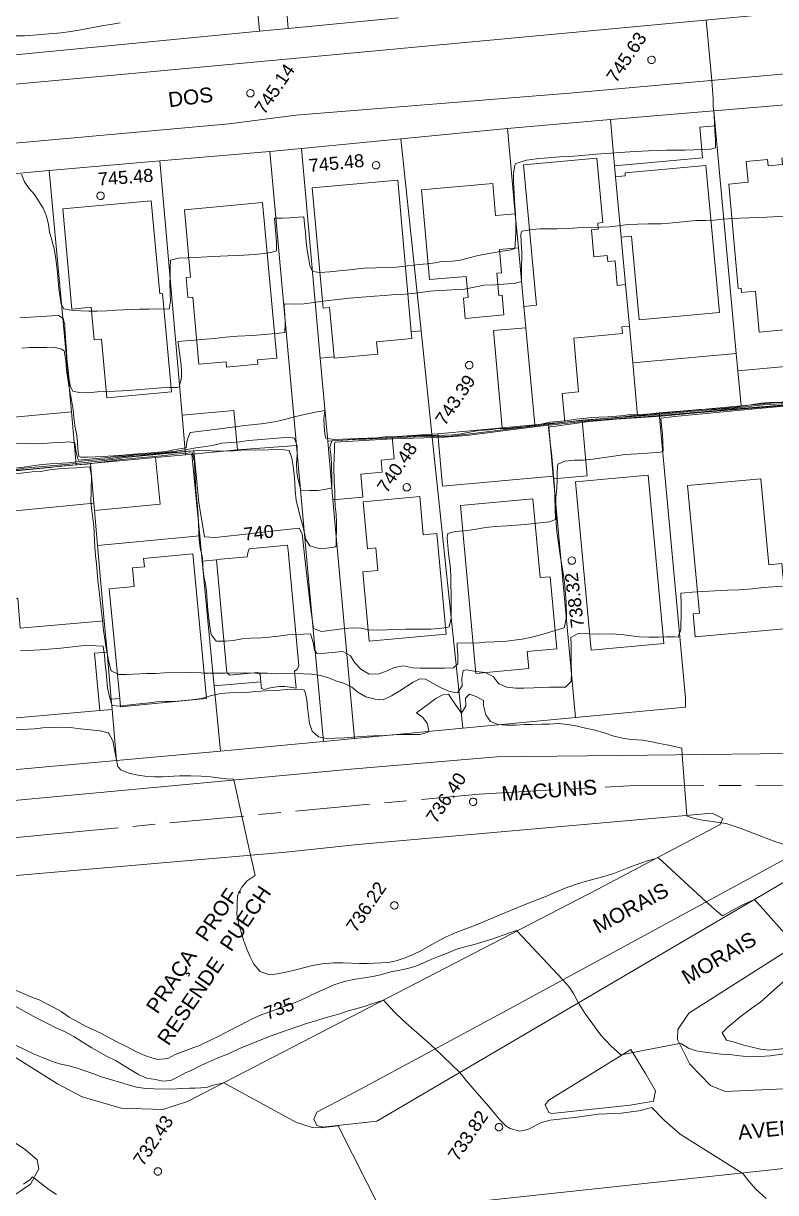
# Model space of a CAD drawing. Header units: metres. Extents: x 325024 to 7190115, y 7391967 to 10157759.
# Drawn here: x 325251.8 to 325353.1, y 7392977.3 to 7393134.6 of the extents above; entities that cross this region are included whole.
import ezdxf
from ezdxf.enums import TextEntityAlignment as Align

# ---------------------------------------------------------------- set-up
doc = ezdxf.new("R2010")
doc.units = ezdxf.units.M
doc.linetypes.add('T09', pattern=[17, 10, -2, 3, -2])
doc.layers.get('0').update_dxf_attribs({"lineweight": 18})
for name, color, linetype, lineweight in [('100_SIST_VIARIO_MEIO_FIO', 1, 'Continuous', 18), ('106_PRACAS_PARQUES_TOP', 7, 'Continuous', 18), ('108_SEP_FIS_CANT_CENT_ILHA', 7, 'Continuous', 18), ('144_P_DUPLA_ASF_TOP', 7, 'Continuous', 18), ('160_P_SIMP_ASF_TOP', 7, 'Continuous', 18), ('206_MURO_E_MURO_ARRIMO', 7, 'Continuous', 18), ('214_PROJ_BEIRAL_EDIF', 10, 'Continuous', 18), ('508_LM_SETOR_FISCAL', 136, 'T09', 18), ('600_CURVA_MESTRA', 14, 'Continuous', 18), ('602_CURVA_MESTRA_TOP', 24, 'Continuous', 18), ('604_CURVA_INTERM', 7, 'Continuous', 18), ('606_PTO_COTADO', 7, 'Continuous', 18), ('608_PTO_COTADO_INTERVIA', 1, 'Continuous', 18), ('624_SEGM_CURVA_MESTRA', 14, 'Continuous', 18), ('626_SEGM_CURVA_INTERM', 7, 'Continuous', 18)]:
    doc.layers.add(name, color=color, linetype=linetype, lineweight=lineweight)
doc.styles.add('Style-Arial', font='arial.ttf', dxfattribs={"height": 1.75})

# ---------------------------------------------------------------- blocks, each defined once
blk = doc.blocks.new('SP09')
at = {"color": 0, "linetype": 'Continuous'}
blk.add_lwpolyline([(-0.03, -0.51), (-0.14, -0.49), (-0.24, -0.46), (-0.31, -0.42), (-0.35, -0.39), (-0.42, -0.31), (-0.47, -0.24), (-0.51, -0.15), (-0.52, -0.09), (-0.52, 0.03), (-0.51, 0.11), (-0.48, 0.2), (-0.44, 0.27), (-0.4, 0.33), (-0.32, 0.39), (-0.23, 0.44), (-0.15, 0.48), (-0.1, 0.48), (-0.03, 0.48), (0.08, 0.48), (0.19, 0.44), (0.27, 0.4), (0.35, 0.32), (0.41, 0.23), (0.46, 0.11), (0.48, 0.03), (0.48, -0.03), (0.47, -0.08), (0.44, -0.21), (0.38, -0.3), (0.31, -0.38), (0.23, -0.44), (0.1, -0.49), (0.02, -0.51)], close=True, dxfattribs=at)
blk = doc.blocks.new('SP10')
at = {"color": 0, "linetype": 'Continuous'}
blk.add_lwpolyline([(-0.03, -0.51), (-0.14, -0.49), (-0.24, -0.46), (-0.31, -0.42), (-0.35, -0.39), (-0.42, -0.31), (-0.47, -0.24), (-0.51, -0.15), (-0.52, -0.09), (-0.52, 0.03), (-0.51, 0.11), (-0.48, 0.2), (-0.44, 0.27), (-0.4, 0.33), (-0.32, 0.39), (-0.23, 0.44), (-0.15, 0.48), (-0.1, 0.48), (-0.03, 0.48), (0.08, 0.48), (0.19, 0.44), (0.27, 0.4), (0.35, 0.32), (0.41, 0.23), (0.46, 0.11), (0.48, 0.03), (0.48, -0.03), (0.47, -0.08), (0.44, -0.21), (0.38, -0.3), (0.31, -0.38), (0.23, -0.44), (0.1, -0.49), (0.02, -0.51)], close=True, dxfattribs=at)

msp = doc.modelspace()

# ---------------------------------------------------------------- linework, layer by layer
at = {"layer": '100_SIST_VIARIO_MEIO_FIO'}
for points in [[(325404.242, 7393140.748), (325268.369, 7393128.025), (325235.92, 7393125.082), (325225.477, 7393124.583), (325216.349, 7393124.853), (325203.165, 7393126.719), (325197.079, 7393128.077), (325182.628, 7393132.562), (325171.865, 7393138.207)], [(325457.005, 7393136.988), (325325.326, 7393125.189), (325288.485, 7393122.234), (325279.49, 7393121.076), (325197.909, 7393113.744), (325148.699, 7393109.244)], [(325350.97, 7393036.303), (325365.163, 7393036.59), (325367.358, 7393037.001), (325382.308, 7393043.925), (325394.155, 7393050.404), (325417.858, 7393065.149), (325429.349, 7393072.162), (325447.57, 7393081.912), (325475.477, 7393094.748), (325485.614, 7393098.798), (325537.922, 7393117.038), (325546.515, 7393119.98), (325547.466, 7393120.681), (325548.013, 7393122.592), (325547.199, 7393124.504), (325546.225, 7393125.213), (325522.185, 7393128.933), (325495.956, 7393134.884)], [(325121.791, 7393068.578), (325130.174, 7393063.108), (325154.528, 7393046.243), (325165.17, 7393039.433), (325172.194, 7393036.219), (325182.325, 7393032.139), (325188.146, 7393030.431), (325196.47, 7393028.679), (325206.732, 7393027.622), (325216.142, 7393027.44), (325235.549, 7393028.633), (325295.887, 7393034.259), (325315.523, 7393035.898), (325335.798, 7393036.104), (325350.97, 7393036.303)], [(325416.158, 7392997.992), (325354.152, 7392991.225), (325346.281, 7392990.875), (325344.265, 7392991.695), (325341.496, 7392994.526), (325339.843, 7392997.883), (325339.896, 7392999.198), (325341.388, 7393001.429), (325364.889, 7393016.367), (325415.803, 7393049.839)], [(325241.963, 7392989.683), (325252.059, 7392983.054), (325253.639, 7392981.669), (325253.856, 7392980.443), (325252.749, 7392978.412), (325191.711, 7392936.973)]]:
    msp.add_lwpolyline(points, dxfattribs=at)
msp.add_lwpolyline([(325287.13, 7393023.083), (325242.965, 7393019.249), (325235.766, 7393018.529), (325233.952, 7393017.971), (325232.042, 7393016.782), (325230.482, 7393014.418), (325229.987, 7393012.619), (325230.355, 7393009.741), (325231.941, 7393007.403), (325245.368, 7392998.812), (325256.398, 7392991.89), (325259.728, 7392990.151), (325264.973, 7392988.605), (325270.553, 7392988.425), (325273.881, 7392989.516), (325329.139, 7393018.081), (325345.59, 7393026.798), (325345.946, 7393027.598), (325344.492, 7393028.321), (325296.813, 7393024.099)], close=True, dxfattribs=at)
at = {"layer": '108_SEP_FIS_CANT_CENT_ILHA'}
for points in [[(325357.919, 7393024.122), (325316.224, 7393001.448), (325296.582, 7392990.868), (325291.304, 7392988.108), (325290.878, 7392987.133), (325291.308, 7392986.294), (325292.081, 7392986.088), (325299.372, 7392986.882), (325356.08, 7393020.161), (325359.587, 7393022.378), (325360.06, 7393023.431), (325358.94, 7393024.304)], [(325333.479, 7392989.011), (325336.604, 7392989.564), (325336.887, 7392990.94), (325335.524, 7392993.273), (325333.572, 7392996.541), (325322.545, 7392989.693), (325322.051, 7392989.066), (325322.519, 7392988.037), (325322.949, 7392987.905)], [(325469.233, 7392987.113), (325463.258, 7392989.97), (325457.76, 7392991.32), (325449.199, 7392990.962), (325369.61, 7392982.148), (325316.188, 7392976.422), (325299.021, 7392974.606), (325296.246, 7392973.322), (325280.309, 7392963.457), (325279.786, 7392962.615), (325280.214, 7392961.844), (325286.047, 7392962.146), (325374.047, 7392971.746), (325442.184, 7392979.221), (325470.93, 7392982.921), (325472.001, 7392983.332), (325472.352, 7392984.306), (325471.456, 7392985.495)]]:
    msp.add_lwpolyline(points, close=True, dxfattribs=at)
at = {"layer": '206_MURO_E_MURO_ARRIMO'}
for p, q in [((325302.291, 7393135.337), (325287.443, 7393133.929)), ((325287.443, 7393133.929), (325283.579, 7393133.556)), ((325283.579, 7393133.556), (325237.832, 7393129.139)), ((325358.727, 7393124.026), (325344.745, 7393122.832)), ((325330.814, 7393121.643), (325316.958, 7393120.46)), ((325316.958, 7393120.46), (325302.603, 7393119.073)), ((325302.603, 7393119.073), (325289.221, 7393117.78)), ((325284.963, 7393117.369), (325270.168, 7393116.084)), ((325289.221, 7393117.78), (325284.963, 7393117.369)), ((325255.275, 7393114.79), (325241.163, 7393113.564)), ((325270.168, 7393116.084), (325255.275, 7393114.79)), ((325326.095, 7393041.177), (325340.94, 7393042.585)), ((325340.94, 7393042.585), (325340.912, 7393043.776)), ((325310.967, 7393039.742), (325326.095, 7393041.177)), ((325296.345, 7393038.355), (325310.967, 7393039.742)), ((325278.327, 7393036.646), (325292.174, 7393037.959)), ((325292.174, 7393037.959), (325296.345, 7393038.355)), ((325264.334, 7393035.395), (325278.327, 7393036.646)), ((325236.688, 7393032.924), (325264.334, 7393035.395))]:
    msp.add_line(p, q, dxfattribs=at)
for points in [[(325283.579, 7393133.556), (325281.59, 7393155.532)], [(325286.95, 7393139.864), (325287.443, 7393133.929)], [(325316.958, 7393120.46), (325318.012, 7393108.985)], [(325344.929, 7393120.827), (325347.742, 7393090.197)], [(325302.603, 7393119.073), (325305.329, 7393093.219)], [(325288.551, 7393077.781), (325284.963, 7393117.369)], [(325291.752, 7393089.559), (325289.221, 7393117.78)], [(325258.255, 7393082.304), (325255.275, 7393114.79)], [(325270.168, 7393116.084), (325273.152, 7393081.866)], [(325331.52, 7393113.961), (325331.384, 7393115.435)], [(325332.853, 7393099.45), (325332.266, 7393105.837)], [(325318.434, 7393104.394), (325319.157, 7393096.515)], [(325333.82, 7393088.919), (325333.368, 7393093.843)], [(325326.991, 7393081.165), (325334.469, 7393081.852)], [(325337.39, 7393082.12), (325340.912, 7393043.776)], [(325307.58, 7393079.382), (325306.795, 7393079.31)], [(325306.795, 7393079.31), (325310.967, 7393039.742)], [(325280.623, 7393077.204), (325288.551, 7393077.781)], [(325288.551, 7393077.781), (325290.115, 7393060.339), (325292.174, 7393037.959)], [(325269.582, 7393076.181), (325273.615, 7393076.555)], [(325274.471, 7393076.634), (325275.529, 7393065.658)], [(325326.095, 7393041.177), (325323.144, 7393073.303)], [(325293.463, 7393070.491), (325296.345, 7393038.355)], [(325261.794, 7393064.333), (325261.38, 7393069.049)], [(325277.479, 7393045.436), (325278.327, 7393036.646)], [(325264.334, 7393035.395), (325263.73, 7393042.273)]]:
    msp.add_lwpolyline(points, dxfattribs=at)
at = {"layer": '214_PROJ_BEIRAL_EDIF'}
for points in [[(325331.384, 7393115.435), (325343.209, 7393116.521), (325342.831, 7393120.635), (325344.929, 7393120.827), (325344.745, 7393122.832), (325330.814, 7393121.643)], [(325319.42, 7393093.652), (325319.157, 7393096.515), (325320.855, 7393096.671), (325319.119, 7393115.574), (325328.998, 7393116.481), (325329.797, 7393107.783), (325329.102, 7393107.719), (325329.176, 7393106.908), (325328.249, 7393106.823), (325328.581, 7393103.205), (325330.371, 7393103.37), (325330.446, 7393102.551), (325331.436, 7393102.641), (325331.738, 7393099.347), (325332.853, 7393099.45), (325333.368, 7393093.843), (325332.358, 7393093.75), (325332.439, 7393092.863), (325325.871, 7393092.26), (325326.538, 7393084.999), (325324.321, 7393084.795), (325324.674, 7393080.952), (325322.461, 7393080.749), (325320.621, 7393080.58)], [(325346.736, 7393112.975), (325348.027, 7393098.922), (325348.396, 7393098.955), (325348.448, 7393098.386), (325350.331, 7393098.559), (325350.838, 7393093.041), (325358.971, 7393093.788), (325358.051, 7393103.804), (325358.833, 7393103.876), (325358.246, 7393110.266), (325357.545, 7393110.202), (325356.946, 7393116.723), (325353.881, 7393116.442), (325353.959, 7393115.587), (325352.028, 7393115.41), (325351.95, 7393116.26), (325349.106, 7393115.999), (325349.362, 7393113.217)], [(325331.52, 7393113.961), (325332.266, 7393105.837), (325333.668, 7393105.966), (325334.701, 7393094.722), (325345.493, 7393095.713), (325343.678, 7393115.473), (325332.782, 7393114.472), (325332.818, 7393114.08)], [(325304.016, 7393093.101), (325302.186, 7393113.502), (325290.69, 7393112.471), (325292.141, 7393096.295), (325293.018, 7393096.373), (325293.614, 7393089.726), (325293.631, 7393089.543), (325299.495, 7393090.069), (325299.345, 7393091.746), (325304.099, 7393092.173)], [(325318.434, 7393104.394), (325318.012, 7393108.985), (325315.363, 7393108.747), (325314.975, 7393113.071), (325305.372, 7393112.21), (325306.457, 7393100.114), (325311.395, 7393100.557), (325311.652, 7393097.698), (325311.018, 7393097.641), (325311.264, 7393094.899), (325316.473, 7393095.366), (325316.235, 7393098.017), (325315.81, 7393097.979), (325315.541, 7393100.975), (325316.155, 7393101.03), (325315.874, 7393104.165)], [(325257.102, 7393109.642), (325258.339, 7393096.156), (325260.924, 7393096.393), (325261.327, 7393091.993), (325262.327, 7393092.084), (325263.049, 7393084.217), (325271.749, 7393085.015), (325270.534, 7393098.253), (325270.143, 7393098.217), (325268.995, 7393110.733)], [(325273.475, 7393109.513), (325283.971, 7393110.476), (325285.891, 7393089.545), (325283.299, 7393089.308), (325283.351, 7393088.737), (325279.144, 7393088.352), (325279.08, 7393089.055), (325275.415, 7393088.719), (325274.585, 7393097.766), (325273.948, 7393097.708), (325273.7, 7393100.41), (325274.305, 7393100.465)], [(325292.756, 7393078.366), (325291.752, 7393089.559), (325293.614, 7393089.726), (325293.631, 7393089.543), (325299.495, 7393090.069), (325299.345, 7393091.746), (325304.099, 7393092.173), (325304.016, 7393093.101), (325305.329, 7393093.219), (325306.795, 7393079.31), (325301.455, 7393078.951)], [(325319.42, 7393093.652), (325320.621, 7393080.58), (325316.228, 7393080.176), (325315.055, 7393093.261)], [(325347.959, 7393087.839), (325348.391, 7393083.13), (325337.39, 7393082.12), (325334.469, 7393081.852), (325333.82, 7393088.919), (325347.742, 7393090.197)], [(325347.959, 7393087.839), (325348.391, 7393083.13), (325360.852, 7393084.275), (325362.215, 7393084.668), (325361.678, 7393090.727), (325357.672, 7393090.359), (325357.821, 7393088.745)], [(325247.765, 7393074.159), (325258.907, 7393075.192), (325258.255, 7393082.304), (325247.108, 7393081.274)], [(325273.152, 7393081.866), (325280.137, 7393082.506), (325280.623, 7393077.204), (325274.471, 7393076.634), (325273.615, 7393076.555)], [(325323.11, 7393073.679), (325322.461, 7393080.749), (325320.621, 7393080.58), (325316.228, 7393080.176), (325307.58, 7393079.382), (325308.23, 7393072.312)], [(325323.11, 7393073.679), (325323.144, 7393073.303), (325327.675, 7393073.719), (325326.991, 7393081.165), (325324.674, 7393080.952), (325322.461, 7393080.749)], [(325301.455, 7393078.951), (325292.756, 7393078.366), (325293.463, 7393070.491), (325297.484, 7393070.86), (325297.2, 7393073.958), (325300.105, 7393074.225), (325299.957, 7393075.828), (325301.727, 7393075.99)], [(325261.294, 7393070.02), (325261.38, 7393069.049), (325270.188, 7393069.898), (325269.582, 7393076.181), (325260.825, 7393075.369)], [(325261.294, 7393070.02), (325246.517, 7393068.595), (325246.249, 7393071.376), (325245.099, 7393071.265), (325245.359, 7393068.564), (325233.436, 7393067.415), (325233.395, 7393067.851), (325232.93, 7393072.784), (325247.765, 7393074.159), (325258.907, 7393075.192), (325260.825, 7393075.369)], [(325326.131, 7393072.919), (325335.914, 7393073.818), (325337.997, 7393051.145), (325328.214, 7393050.246)], [(325341.207, 7393072.407), (325351.061, 7393073.312), (325352.124, 7393061.735), (325353.904, 7393061.899), (325354.705, 7393053.183), (325342.222, 7393052.037), (325341.936, 7393055.153), (325342.784, 7393055.231)], [(325297.542, 7393070.237), (325298.123, 7393063.903), (325299.241, 7393064.006), (325299.518, 7393060.99), (325297.485, 7393060.803), (325298.344, 7393051.449), (325308.71, 7393052.402), (325307.464, 7393065.963), (325305.631, 7393065.794), (325305.159, 7393070.937)], [(325310.644, 7393069.712), (325320.39, 7393070.607), (325321.363, 7393060.022), (325322.697, 7393060.144), (325323.588, 7393050.439), (325319.613, 7393050.074), (325319.823, 7393047.79), (325312.718, 7393047.137)], [(325262.066, 7393042.135), (325261.391, 7393049.831), (325263.054, 7393049.977), (325262.682, 7393054.217), (325251.381, 7393053.225), (325251.03, 7393057.232), (325248.328, 7393056.994), (325248.715, 7393052.587), (325246.785, 7393052.418), (325245.499, 7393067.057), (325240.704, 7393066.636), (325240.805, 7393065.487), (325236.43, 7393065.103), (325237.614, 7393051.61), (325234.948, 7393051.376), (325235.931, 7393040.947), (325237.725, 7393041.105), (325237.796, 7393040.289), (325247.778, 7393041.166), (325247.802, 7393040.883)], [(325263.054, 7393049.977), (325262.682, 7393054.217), (325261.794, 7393064.333), (325275.529, 7393065.658), (325275.861, 7393062.214), (325277.307, 7393047.217), (325276.141, 7393047.105), (325274.587, 7393063.225), (325267.977, 7393062.587), (325268.085, 7393061.47), (325266.463, 7393061.313), (325266.704, 7393058.814), (325263.352, 7393058.491), (325264.772, 7393043.765), (325263.609, 7393043.653)], [(325276.141, 7393047.105), (325276.465, 7393043.744), (325264.881, 7393042.627), (325264.772, 7393043.765), (325263.352, 7393058.491), (325266.704, 7393058.814), (325266.463, 7393061.313), (325268.085, 7393061.47), (325267.977, 7393062.587), (325274.587, 7393063.225)], [(325283.779, 7393046.016), (325283.685, 7393047.033), (325283.294, 7393047.243), (325279.607, 7393046.903), (325279.194, 7393047.219), (325277.798, 7393062.392), (325278.367, 7393062.488), (325281.902, 7393062.813), (325282.001, 7393063.368), (325282.182, 7393063.891), (325287.349, 7393064.366), (325287.441, 7393063.658), (325288.867, 7393048.158), (325288.635, 7393047.67), (325288.285, 7393047.409), (325288.494, 7393045.134), (325287.717, 7393045.292), (325287.007, 7393045.355), (325286.27, 7393045.355), (325285.536, 7393045.29), (325284.836, 7393045.164), (325284.197, 7393044.982), (325283.864, 7393045.084)], [(325277.307, 7393047.217), (325275.861, 7393062.214), (325277.798, 7393062.392), (325279.194, 7393047.219), (325279.607, 7393046.903), (325283.294, 7393047.243), (325283.685, 7393047.033), (325283.779, 7393046.016), (325277.479, 7393045.436)], [(325263.054, 7393049.977), (325263.609, 7393043.653), (325263.73, 7393042.273), (325262.066, 7393042.135), (325261.391, 7393049.831)]]:
    msp.add_lwpolyline(points, close=True, dxfattribs=at)
at = {"layer": '508_LM_SETOR_FISCAL'}
msp.add_lwpolyline([(325082.366, 7393008.996), (325089.8, 7393010.355), (325124.197, 7393014.479), (325152.66, 7393017.674), (325172.446, 7393019.896), (325196.928, 7393020.894), (325216.086, 7393021.674), (325233.575, 7393023.376), (325254.591, 7393025.422), (325313.137, 7393030.9), (325333.395, 7393032.003), (325354.636, 7393032.068), (325380.851, 7393034.524), (325449.746, 7393077.628), (325495.802, 7393097.469), (325545.987, 7393111.125), (325567.381, 7393117.061), (325593.152, 7393124.115), (325596.434, 7393125.013), (325632.558, 7393136.078), (325647.604, 7393140.686), (325652.606, 7393141.577)], dxfattribs=at)
at = {"layer": '600_CURVA_MESTRA'}
for points, elevation in [([(325343.724, 7393135.081), (325344.473, 7393126.905), (325344.665, 7393124.407), (325344.655, 7393123.384), (325344.758, 7393122.298), (325344.878, 7393120.102), (325344.956, 7393118.986), (325344.938, 7393117.83), (325344.301, 7393117.692), (325343.247, 7393117.608), (325340.821, 7393117.534), (325338.359, 7393117.551), (325337.217, 7393117.49), (325335.959, 7393117.451), (325333.42, 7393117.311), (325332.099, 7393117.239), (325330.888, 7393117.131), (325328.832, 7393117.007), (325326.463, 7393116.778), (325325.265, 7393116.687), (325324.018, 7393116.624), (325321.896, 7393116.452), (325320.844, 7393116.36), (325319.536, 7393116.201), (325318.1, 7393115.746), (325317.942, 7393115.464), (325317.768, 7393114.428), (325317.752, 7393113.304), (325317.935, 7393110.095), (325318.043, 7393108.945), (325318.088, 7393107.724), (325318.082, 7393106.539), (325318.032, 7393105.501), (325317.93, 7393104.312), (325317.272, 7393104.074), (325316.273, 7393103.939), (325313.942, 7393103.53), (325312.843, 7393103.298), (325310.581, 7393102.741), (325309.569, 7393102.605), (325308.494, 7393102.56), (325308.247, 7393102.582), (325307.239, 7393102.387), (325306.161, 7393102.245), (325305.058, 7393102.14), (325302.796, 7393101.863), (325301.621, 7393101.765), (325299.225, 7393101.693), (325297.649, 7393101.662), (325295.692, 7393101.423), (325294.32, 7393101.316), (325293.044, 7393101.161), (325291.733, 7393101.073), (325290.716, 7393101.199), (325290.365, 7393102.012), (325290.166, 7393103.1), (325290.005, 7393104.131), (325289.869, 7393105.17), (325289.765, 7393106.442), (325289.634, 7393107.561), (325289.545, 7393108.58), (325288.837, 7393108.504), (325287.642, 7393108.418), (325286.621, 7393108.368), (325285.599, 7393108.388), (325285.762, 7393106.169), (325285.845, 7393105.161), (325285.881, 7393103.969), (325285.268, 7393103.79), (325284.216, 7393103.612), (325282.963, 7393103.514), (325280.7, 7393103.371), (325279.279, 7393103.296), (325276.473, 7393103.187), (325274.999, 7393103.074), (325273.889, 7393103.055), (325272.671, 7393102.982), (325271.594, 7393102.721), (325271.539, 7393101.676), (325271.545, 7393100.628), (325271.53, 7393099.58), (325271.551, 7393098.246), (325271.617, 7393097.202), (325271.442, 7393096.15), (325270.071, 7393096.188), (325268.742, 7393096.153), (325267.415, 7393096.156), (325264.204, 7393096), (325263.056, 7393095.902), (325261.72, 7393095.862), (325260.594, 7393095.874), (325258.445, 7393095.961), (325257.257, 7393096.197), (325256.88, 7393096.831), (325256.568, 7393098.884), (325256.392, 7393101.038), (325256.261, 7393102.177), (325256.113, 7393103.231), (325255.933, 7393104.265), (325255.634, 7393105.42), (325255.323, 7393106.512), (325255.184, 7393107.521), (325254.925, 7393108.639), (325254.45, 7393109.755), (325253.313, 7393111.551), (325252.543, 7393112.428), (325251.928, 7393113.271), (325251.563, 7393114.329)], 745), ([(325355.23, 7393083.263), (325342.92, 7393082.232), (325337.646, 7393081.749), (325331.599, 7393081.32), (325327.967, 7393081.027), (325322.483, 7393080.246), (325322.697, 7393078.145), (325322.883, 7393076.803), (325323.306, 7393072.286), (325323.41, 7393067.824), (325322.608, 7393067.539), (325320.526, 7393067.284), (325319.39, 7393067.171), (325316.884, 7393067.007), (325315.311, 7393066.906), (325314.041, 7393066.778), (325312.466, 7393066.48), (325311.181, 7393066.315), (325309.914, 7393066.226), (325308.922, 7393065.972), (325308.842, 7393065.405), (325309.027, 7393063.25), (325309.298, 7393061.24), (325309.332, 7393060.092), (325309.33, 7393059.022), (325309.356, 7393057.882), (325309.399, 7393056.855), (325309.36, 7393055.703), (325309.385, 7393054.556), (325309.126, 7393053.416), (325308.769, 7393053.315), (325307.729, 7393053.174), (325306.635, 7393053.074), (325305.487, 7393053.059), (325304.413, 7393053.097), (325303.273, 7393053.1), (325301.711, 7393053.023), (325300.705, 7393053.006), (325299.371, 7393052.946), (325298.235, 7393053.005), (325297.252, 7393053.227), (325296.203, 7393053.255), (325295.045, 7393053.18), (325291.943, 7393052.749), (325290.867, 7393053.179), (325290.461, 7393056.048), (325289.803, 7393061.419), (325289.335, 7393065.9), (325288.902, 7393066.687), (325285.98, 7393066.355)], 740), ([(325280.947, 7393065.783), (325277.6, 7393065.403), (325276.173, 7393065.518), (325275.396, 7393070.146), (325274.74, 7393077.075), (325269.692, 7393076.577), (325265.459, 7393076.18), (325264.142, 7393075.954), (325261.539, 7393075.631), (325260.965, 7393075.611), (325260.066, 7393075.517), (325259.282, 7393075.418), (325257.567, 7393075.255), (325255.835, 7393075.123), (325255.412, 7393075.074), (325251.924, 7393074.756), (325250.837, 7393074.585)], 740), ([(325288.593, 7393002.933), (325289.12, 7393003.15), (325291.298, 7393004.2), (325292.427, 7393004.681), (325293.711, 7393005.275), (325295.18, 7393005.734), (325296.514, 7393006.003), (325297.714, 7393006.149), (325298.853, 7393006.326), (325299.883, 7393006.58), (325301.278, 7393006.96), (325302.458, 7393007.215), (325303.558, 7393007.427), (325304.633, 7393007.737), (325305.586, 7393008.142), (325306.541, 7393008.57), (325307.655, 7393009.044), (325308.756, 7393009.452), (325309.996, 7393009.992), (325311.22, 7393010.339), (325312.483, 7393010.67), (325314.852, 7393011.361), (325317.119, 7393012.185), (325318.186, 7393012.519), (325318.254, 7393012.454), (325324.395, 7393005.891), (325324.797, 7393005.435), (325325.335, 7393004.802), (325325.906, 7393003.951), (325326.452, 7393002.859), (325327.363, 7393001.41), (325329.509, 7392998.461), (325330.849, 7392997.03), (325332.235, 7392995.823), (325332.352, 7392995.783), (325333.837, 7392996.096), (325340.109, 7392997.342), (325340.224, 7392997.357), (325340.376, 7392997.298), (325341.319, 7392996.677), (325342.338, 7392996.347), (325343.511, 7392996.173), (325345.718, 7392995.899), (325346.857, 7392995.855), (325348.251, 7392995.658), (325349.612, 7392995.553), (325350.915, 7392995.575), (325352.294, 7392995.672), (325354.573, 7392995.963)], 735), ([(325250.658, 7393004.545), (325252.82, 7393003.613), (325253.926, 7393003.188), (325254.867, 7393002.722), (325255.797, 7393002.232), (325256.878, 7393001.622), (325257.978, 7393000.884), (325260.146, 7392999.68), (325262.209, 7392998.701), (325263.125, 7392998.233), (325264.383, 7392997.55), (325265.689, 7392996.911), (325266.947, 7392996.238), (325267.918, 7392995.801), (325268.907, 7392995.424), (325269.879, 7392995.179), (325271.218, 7392995.303), (325272.236, 7392995.829), (325274.4, 7392996.642), (325275.609, 7392997.106), (325278.197, 7392998.361), (325279.524, 7392999.075), (325281.088, 7392999.841), (325282.519, 7393000.608), (325283.818, 7393001.181)], 735)]:
    msp.add_lwpolyline(points, dxfattribs=dict(at, elevation=elevation))
at = {"layer": '604_CURVA_INTERM', "flags": 128}
for points, elevation in [([(325264.836, 7393134.686), (325263.542, 7393134.451), (325262.317, 7393134.253), (325259.801, 7393133.77), (325258.17, 7393133.492), (325256.882, 7393133.328), (325255.239, 7393133.208), (325253.104, 7393133.008), (325251.948, 7393132.928), (325250.799, 7393132.929), (325249.312, 7393132.905), (325247.964, 7393132.845), (325245.882, 7393132.567), (325244.671, 7393132.472), (325243.387, 7393132.515), (325242.159, 7393132.841), (325241.305, 7393133.396), (325240.884, 7393134.166), (325240.512, 7393135.389)], 746), ([(325257.396, 7393093.615), (325257.424, 7393092.846), (325257.514, 7393091.638), (325257.622, 7393090.575), (325257.659, 7393089.522), (325257.808, 7393087.878), (325257.951, 7393086.633), (325258.152, 7393085.705), (325258.455, 7393085.104), (325259.309, 7393084.942), (325260.483, 7393084.905), (325261.767, 7393085.006), (325264.148, 7393085.094), (325265.15, 7393085.142), (325267.003, 7393085.274), (325268.149, 7393085.383), (325269.275, 7393085.455), (325270.357, 7393085.547), (325271.399, 7393085.597), (325272.452, 7393085.615), (325272.779, 7393085.677), (325273.061, 7393086.898), (325273.058, 7393087.923), (325272.996, 7393088.967), (325272.667, 7393091.254), (325272.608, 7393091.79), (325273.605, 7393091.896), (325274.828, 7393091.968), (325276.37, 7393092.108), (325277.492, 7393092.182), (325278.982, 7393092.386), (325280.604, 7393092.512), (325282.637, 7393092.614), (325283.708, 7393092.684), (325286.236, 7393092.93), (325286.979, 7393092.982), (325287.017, 7393094.193), (325286.973, 7393095.402), (325286.914, 7393096.5), (325286.96, 7393096.87), (325288.305, 7393096.824), (325289.578, 7393096.851), (325292.527, 7393097.245), (325295.63, 7393097.636), (325299.044, 7393097.893), (325300.348, 7393097.973), (325301.89, 7393098.103), (325303.134, 7393098.15), (325304.266, 7393098.25), (325306.553, 7393098.555), (325307.668, 7393098.659), (325308.74, 7393098.706), (325310.173, 7393098.797), (325311.183, 7393098.82), (325312.718, 7393099.132), (325313.758, 7393099.363), (325315.338, 7393099.414), (325317.004, 7393099.533), (325318.044, 7393099.636), (325318.856, 7393099.882), (325318.856, 7393101.277), (325318.912, 7393103.839), (325318.815, 7393105.118), (325318.773, 7393106.237), (325318.909, 7393106.66), (325320.282, 7393106.882), (325321.312, 7393106.947), (325322.44, 7393106.957), (325323.61, 7393106.937), (325325.205, 7393106.986), (325326.404, 7393107.064), (325328.243, 7393107.113), (325329.556, 7393107.17), (325330.671, 7393107.237), (325331.844, 7393107.352), (325333.166, 7393107.517), (325335.866, 7393107.624), (325337.624, 7393107.642), (325338.691, 7393107.7), (325340.102, 7393107.869), (325342.33, 7393108.091), (325343.623, 7393108.094), (325344.766, 7393108.132), (325345.835, 7393108.241), (325348.289, 7393108.38), (325350.688, 7393108.476), (325351.881, 7393108.519), (325354.278, 7393108.651)], 744), ([(325251.586, 7393090.905), (325252.608, 7393090.971), (325254.915, 7393090.995), (325255.944, 7393091.029), (325256.928, 7393090.765), (325257.302, 7393090.546), (325257.511, 7393089.189), (325257.594, 7393087.986), (325257.93, 7393085.842), (325258.3, 7393083.666), (325258.494, 7393082.584), (325258.576, 7393081.572), (325258.738, 7393080.477), (325258.96, 7393079.385), (325259.069, 7393078.336), (325259.115, 7393077.313), (325259.241, 7393076.319), (325259.507, 7393076.234), (325260.52, 7393076.211), (325261.522, 7393076.285), (325262.554, 7393076.323), (325264.582, 7393076.455), (325266.646, 7393076.64), (325269.004, 7393076.791), (325271.003, 7393076.981), (325272.031, 7393077.204), (325273.052, 7393077.396), (325273.689, 7393077.489), (325273.844, 7393078.503), (325274.238, 7393079.546), (325277.887, 7393079.996), (325281.623, 7393080.509), (325283.782, 7393080.724), (325285.049, 7393080.89), (325286.044, 7393081.066), (325287.126, 7393081.331), (325288.104, 7393081.622), (325289.21, 7393081.885), (325291.35, 7393082.334), (325292.358, 7393082.49), (325292.255, 7393081.437), (325292.274, 7393080.401), (325292.38, 7393079.38), (325292.49, 7393078.787), (325293.637, 7393078.616), (325294.733, 7393078.639), (325296.907, 7393078.759), (325298.165, 7393078.789), (325299.431, 7393078.845), (325300.487, 7393078.953), (325301.566, 7393078.97), (325303.982, 7393079.047), (325305.148, 7393079.12), (325307.344, 7393079.124), (325309.637, 7393079.217), (325310.741, 7393079.385), (325311.846, 7393079.602), (325313.039, 7393079.8), (325314.477, 7393079.901), (325315.723, 7393080.074), (325316.901, 7393080.103), (325317.989, 7393080.227), (325319.263, 7393080.33), (325321.474, 7393080.68), (325322.642, 7393080.917), (325323.691, 7393081.015), (325325.046, 7393081.17), (325326.175, 7393081.357), (325327.236, 7393081.428), (325328.233, 7393081.545), (325329.261, 7393081.625), (325330.516, 7393081.672), (325332.753, 7393081.855), (325333.148, 7393081.904), (325334.16, 7393081.92), (325335.167, 7393081.969), (325336.199, 7393082.055), (325337.378, 7393082.204), (325340.687, 7393082.47), (325341.777, 7393082.541), (325342.82, 7393082.635), (325345.313, 7393082.728), (325347.739, 7393082.964), (325349.965, 7393083.317), (325351.114, 7393083.483), (325352.266, 7393083.589), (325354.957, 7393083.573)], 743), ([(325249.866, 7393074.299), (325254.893, 7393074.8), (325255.443, 7393074.831), (325256.083, 7393074.937), (325256.68, 7393075.007), (325259.623, 7393075.235), (325260.325, 7393075.302), (325265.009, 7393075.922), (325268.431, 7393076.218), (325270.865, 7393076.46), (325272.116, 7393076.608), (325274.573, 7393076.808), (325274.817, 7393075.491), (325274.855, 7393074.383), (325275, 7393071.823), (325275.239, 7393069.508), (325275.343, 7393068.431), (325275.479, 7393065.036), (325275.594, 7393063.982), (325275.89, 7393062.747), (325275.951, 7393061.443), (325276.101, 7393060.165), (325276.302, 7393059.182), (325276.427, 7393058.146), (325276.622, 7393055.66), (325276.9, 7393053.375), (325277.066, 7393052.356), (325277.747, 7393051.444), (325278.985, 7393051.446), (325280.05, 7393051.578), (325281.248, 7393051.768), (325282.359, 7393051.859), (325283.788, 7393051.916), (325284.841, 7393052), (325286.125, 7393052.149), (325287.377, 7393052.333), (325288.474, 7393052.376), (325289.51, 7393052.389), (325290.426, 7393052.458), (325290.811, 7393051.291), (325290.97, 7393050.244), (325291.329, 7393049.816), (325292.372, 7393049.848), (325294.777, 7393050.066), (325295.804, 7393049.519), (325296.46, 7393048.513), (325297.228, 7393047.683), (325298.333, 7393047.004), (325299.671, 7393047.079), (325300.778, 7393047.487), (325301.726, 7393047.94), (325302.961, 7393048.131), (325304.192, 7393047.871), (325305.229, 7393047.821), (325306.253, 7393047.816), (325308.497, 7393047.832), (325309.68, 7393047.884), (325310.285, 7393048.406), (325310.285, 7393049.641), (325310.186, 7393050.753), (325310.199, 7393051.192), (325311.399, 7393051.249), (325312.725, 7393051.216), (325314.003, 7393051.321), (325315.181, 7393051.367), (325316.492, 7393051.443), (325317.847, 7393051.582), (325318.927, 7393051.742), (325320.25, 7393052.011), (325321.447, 7393052.34), (325323.821, 7393053.031), (325324.61, 7393053.256), (325324.907, 7393054.717), (325324.847, 7393056.745), (325324.619, 7393059.355), (325324.458, 7393060.634), (325324.111, 7393062.711), (325323.613, 7393066.218), (325323.501, 7393067.372), (325323.475, 7393070.804), (325323.6, 7393072.062), (325323.646, 7393073.073), (325323.635, 7393074.248), (325323.743, 7393075.262), (325324.7, 7393075.694), (325325.982, 7393075.811), (325327.135, 7393075.835), (325328.464, 7393075.969), (325331.578, 7393076.408), (325332.82, 7393076.602), (325335.235, 7393076.733), (325337.551, 7393076.901), (325337.924, 7393077.062), (325337.802, 7393079.402), (325337.684, 7393080.429), (325337.622, 7393081.453), (325339.439, 7393081.717), (325350.768, 7393082.789), (325359.186, 7393083.521)], 739), ([(325356.34, 7393083.518), (325351.358, 7393083.269), (325347.113, 7393082.771), (325343.074, 7393082.487), (325336.188, 7393081.888), (325326.904, 7393081.21), (325309.36, 7393079.068), (325305.369, 7393079), (325297.888, 7393078.647), (325296.451, 7393078.608), (325295.568, 7393078.538), (325293.316, 7393078.439), (325293.051, 7393077.576), (325293.199, 7393076.57), (325293.268, 7393075.421), (325293.323, 7393073.192), (325293.315, 7393072.081), (325292.395, 7393071.88), (325291.379, 7393071.755), (325290.322, 7393071.719), (325289.138, 7393071.797), (325288.797, 7393073.158), (325288.621, 7393074.223), (325288.563, 7393075.375), (325288.634, 7393076.518), (325288.669, 7393077.718), (325288.29, 7393078.777), (325288.043, 7393078.823), (325287.043, 7393078.86), (325283.271, 7393078.552), (325282.119, 7393078.466), (325280.916, 7393078.288), (325278.517, 7393078.089), (325277.27, 7393077.808), (325276.041, 7393077.637), (325275.016, 7393077.469), (325274.054, 7393077.289), (325271.986, 7393076.99), (325270.861, 7393076.853), (325269.81, 7393076.758), (325268.743, 7393076.685), (325267.77, 7393076.58), (325266.768, 7393076.525), (325265.629, 7393076.415), (325264.655, 7393076.36), (325262.701, 7393076.119), (325260.134, 7393075.919), (325259.202, 7393075.818), (325259.068, 7393076.158), (325258.846, 7393077.145), (325258.738, 7393078.177), (325257.986, 7393078.294), (325256.903, 7393078.202), (325255.67, 7393078.137), (325254.399, 7393078.049), (325253.169, 7393078.017), (325252.091, 7393078.053), (325250.765, 7393078.037)], 742), ([(325251.409, 7393050.182), (325254.1, 7393050.316), (325256.843, 7393050.524), (325259.613, 7393050.843), (325260.711, 7393050.873), (325262.522, 7393050.778), (325262.723, 7393049.575), (325262.82, 7393048.362), (325262.927, 7393047.357), (325263.128, 7393045.199), (325263.412, 7393043.801), (325263.735, 7393042.792), (325264.776, 7393042.699), (325265.766, 7393042.851), (325266.926, 7393042.997), (325268.385, 7393043.123), (325269.777, 7393043.285), (325270.942, 7393043.342), (325272.054, 7393043.361), (325274.431, 7393043.575), (325275.793, 7393043.746), (325277.133, 7393044.134), (325278.379, 7393044.404), (325279.606, 7393044.496), (325281.775, 7393044.552), (325283.077, 7393044.687), (325284.498, 7393044.78), (325285.878, 7393044.821), (325287.222, 7393044.971), (325288.251, 7393045.011), (325289.263, 7393044.958), (325289.643, 7393044.873), (325289.94, 7393043.661), (325290.059, 7393042.544), (325290.152, 7393041.471), (325290.317, 7393040.4), (325290.65, 7393039.356), (325291.538, 7393038.571), (325292.614, 7393038.371), (325293.763, 7393038.395), (325295.005, 7393038.461), (325296.196, 7393038.546), (325297.236, 7393038.64), (325298.922, 7393038.737), (325300.43, 7393038.776), (325301.679, 7393038.855), (325302.732, 7393038.896), (325304.016, 7393038.889), (325305.227, 7393038.911), (325306.274, 7393039.225), (325306.37, 7393039.391), (325306.163, 7393040.415), (325305.517, 7393041.228), (325304.691, 7393041.803), (325306.406, 7393043.085), (325307.329, 7393043.732), (325308.262, 7393044.265), (325309.027, 7393044.333), (325309.586, 7393043.437), (325310.778, 7393041.779), (325311.35, 7393042.719), (325311.314, 7393043.798), (325311.854, 7393044.328), (325312.831, 7393043.993), (325313.71, 7393043.48), (325313.745, 7393042.823), (325314.041, 7393041.554), (325314.661, 7393040.668), (325315.698, 7393040.273), (325316.787, 7393040.141), (325318.07, 7393040.151), (325319.19, 7393040.241), (325320.201, 7393040.251), (325321.563, 7393040.301), (325322.612, 7393040.298), (325323.79, 7393040.389), (325325.082, 7393040.267), (325326.384, 7393040.048), (325327.481, 7393039.745), (325328.779, 7393039.471), (325329.993, 7393039.117), (325331.28, 7393038.695), (325332.434, 7393038.435), (325333.573, 7393038.245), (325335.187, 7393038.154), (325336.387, 7393037.927), (325337.411, 7393037.685), (325338.407, 7393037.516), (325339.46, 7393037.296), (325340.443, 7393037.054), (325340.459, 7393036.165), (325341.119, 7393028.022), (325341.148, 7393027.923), (325342.129, 7393027.602), (325343.19, 7393027.399), (325344.235, 7393027.265), (325345.691, 7393027.025), (325346.415, 7393026.911), (325348.275, 7393026.319), (325352.94, 7393024.515), (325356.555, 7393023.38)], 737), ([(325280.565, 7393015.59), (325280.585, 7393016.067), (325280.606, 7393017.24), (325281.216, 7393018.349), (325281.936, 7393019.238), (325283, 7393019.943), (325282.737, 7393021.13), (325282.373, 7393022.67), (325280.104, 7393032.788), (325280.065, 7393032.902), (325279.232, 7393032.927), (325278.017, 7393033.087), (325276.961, 7393033.201), (325275.741, 7393033.309), (325274.314, 7393033.354), (325272.832, 7393033.337), (325270.542, 7393033.223), (325269.472, 7393033.224), (325268.436, 7393033.263), (325267.23, 7393033.416), (325265.982, 7393033.696), (325264.928, 7393034.137), (325264.528, 7393034.605), (325264.266, 7393035.69), (325264.063, 7393036.889), (325263.844, 7393038.036), (325263.305, 7393039.02), (325263.2, 7393039.122), (325262.118, 7393039.406), (325259.47, 7393039.687), (325258.113, 7393039.838), (325256.579, 7393039.888), (325254.411, 7393039.803), (325253.273, 7393039.691), (325250.84, 7393039.547)], 736), ([(325250.688, 7393002.329), (325253.093, 7393001.002), (325254.241, 7393000.43), (325255.239, 7392999.907), (325256.168, 7392999.441), (325257.426, 7392998.882), (325258.579, 7392998.26), (325259.706, 7392997.539), (325260.999, 7392996.753), (325263.082, 7392995.577), (325264.189, 7392995.017), (325266.378, 7392993.673), (325267.289, 7392993.156), (325268.43, 7392992.661), (325269.56, 7392992.474), (325270.583, 7392992.271), (325271.644, 7392992.364), (325272.722, 7392992.868), (325273.612, 7392993.368), (325274.54, 7392993.78), (325275.679, 7392994.354), (325276.663, 7392994.822), (325277.868, 7392995.36), (325279.258, 7392995.905), (325281.207, 7392996.795), (325285.149, 7392998.341), (325286.411, 7392998.819), (325288.864, 7392999.67), (325290.023, 7393000.045), (325291.178, 7393000.382), (325292.401, 7393000.768), (325294.383, 7393001.339), (325295.525, 7393001.732), (325297.061, 7393002.129), (325297.805, 7393002.368), (325298.586, 7393002.619), (325299.421, 7393002.893), (325300.252, 7393003.148), (325301.696, 7393001.602), (325302.906, 7393000.427), (325306.23, 7392997.491), (325307.21, 7392996.592), (325310.522, 7392993.425), (325311.417, 7392992.336), (325313.782, 7392989.625), (325314.439, 7392988.853), (325315.282, 7392987.796), (325315.969, 7392987.017), (325316.786, 7392986.201), (325317.332, 7392985.889), (325318.64, 7392985.535), (325319.717, 7392985.751), (325321.525, 7392986.689), (325322.712, 7392987.007), (325323.974, 7392987.155), (325326.329, 7392987.394), (325329.172, 7392987.796), (325330.268, 7392987.843), (325332.262, 7392987.97), (325334.658, 7392988.275), (325336.379, 7392988.697), (325338.081, 7392986.974), (325340.224, 7392985.119), (325341.898, 7392984.043), (325345.621, 7392981.735), (325348.666, 7392979.793), (325349.398, 7392978.838), (325350.406, 7392977.709), (325351.784, 7392976.472)], 734), ([(325250.803, 7392997.059), (325253.258, 7392995.886), (325254.359, 7392995.422), (325255.595, 7392994.945), (325256.68, 7392994.59), (325257.908, 7392994.323), (325259.029, 7392994.023), (325261.509, 7392993.143), (325262.454, 7392992.813), (325264.743, 7392992.13), (325265.881, 7392991.771), (325267.021, 7392991.465), (325268.264, 7392991.258), (325269.417, 7392991.219), (325271.87, 7392991.181), (325273.016, 7392991.268), (325274.147, 7392991.315), (325274.934, 7392991.329), (325276.45, 7392991.411), (325277.352, 7392991.707), (325278.766, 7392992.042), (325288.574, 7392986.685), (325290.678, 7392986.023), (325291.79, 7392985.982), (325294.179, 7392986.247), (325300.019, 7392974.711)], 733), ([(325251.794, 7392978.379), (325252.699, 7392979.013), (325253.024, 7392979.366), (325253.2, 7392979.239), (325254.033, 7392978.637), (325255.24, 7392977.667), (325256.257, 7392977.027)], 732)]:
    msp.add_lwpolyline(points, dxfattribs=dict(at, elevation=elevation))
at = {"layer": '604_CURVA_INTERM'}
for points, elevation in [([(325251.328, 7393094.956), (325255.618, 7393095.251), (325256.526, 7393095.29), (325257.152, 7393094.89), (325257.342, 7393094.199)], 744), ([(325257.342, 7393094.199), (325257.38, 7393094.062), (325257.396, 7393093.615)], 744), ([(325250.655, 7393074.734), (325251.807, 7393074.872), (325252.947, 7393075.07), (325253.982, 7393075.213), (325255.38, 7393075.316), (325257.811, 7393075.463), (325259.974, 7393075.739), (325262.264, 7393075.895), (325263.276, 7393075.986), (325264.671, 7393076.214), (325265.94, 7393076.349), (325267.044, 7393076.422), (325270.858, 7393076.743), (325271.697, 7393076.843), (325272.904, 7393076.956), (325275.194, 7393077.128), (325276.361, 7393077.152), (325277.489, 7393077.049), (325280.141, 7393077.082), (325281.624, 7393077.207), (325282.977, 7393077.177), (325286.586, 7393077.247), (325287.56, 7393077.117), (325287.948, 7393076.102), (325288.109, 7393074.999), (325288.247, 7393073.877), (325288.321, 7393072.82), (325288.363, 7393071.697), (325288.522, 7393070.426), (325288.832, 7393069.146), (325289.162, 7393067.949), (325289.456, 7393066.787), (325289.828, 7393065.15), (325290.363, 7393064.278), (325291.577, 7393063.941), (325292.584, 7393063.97), (325293.589, 7393064.125), (325293.766, 7393064.171), (325293.9, 7393064.261), (325293.935, 7393067.492), (325293.883, 7393068.556), (325293.784, 7393069.621), (325293.722, 7393070.659), (325293.702, 7393071.678), (325293.608, 7393072.862), (325293.595, 7393075.05), (325293.608, 7393076.067), (325293.689, 7393077.363), (325293.659, 7393078.004), (325293.756, 7393078.253), (325301.486, 7393078.685), (325308.479, 7393078.903), (325311.457, 7393079.151), (325320.964, 7393080.347), (325328.269, 7393081.156), (325335.858, 7393081.705), (325347.799, 7393082.739), (325358.671, 7393083.618)], 741), ([(325249.153, 7393073.818), (325251.875, 7393074.137), (325252.998, 7393074.235), (325254.098, 7393074.297), (325255.378, 7393074.509), (325256.572, 7393074.648), (325257.859, 7393074.728), (325258.929, 7393074.773), (325259.999, 7393074.894), (325260.754, 7393074.923), (325260.964, 7393073.706), (325260.91, 7393071.5), (325260.884, 7393070.302), (325261.011, 7393069.068), (325261.166, 7393067.984), (325261.281, 7393066.897), (325261.415, 7393064.096), (325261.482, 7393063.012), (325261.617, 7393061.873), (325261.834, 7393059.663), (325262.455, 7393054.288), (325262.59, 7393052.941), (325262.923, 7393050.508), (325263.353, 7393048.451), (325263.601, 7393047.485), (325264.662, 7393046.967), (325265.675, 7393046.968), (325268.353, 7393047.116), (325269.565, 7393047.134), (325270.772, 7393047.213), (325274.405, 7393047.229), (325275.727, 7393047.224), (325276.89, 7393047.164), (325277.934, 7393047.138), (325278.942, 7393047.143), (325281.37, 7393047.212), (325283.012, 7393047.165), (325284.597, 7393047.158), (325285.835, 7393047.084), (325288.258, 7393047.103), (325289.494, 7393047.074), (325290.558, 7393047.023), (325291.77, 7393046.858), (325292.876, 7393046.516), (325293.995, 7393046.076), (325295.042, 7393045.792), (325296.014, 7393045.292), (325296.794, 7393044.604), (325297.884, 7393043.991), (325299.166, 7393043.643), (325300.211, 7393043.588), (325301.364, 7393044.115), (325302.463, 7393044.794), (325303.381, 7393045.383), (325304.248, 7393045.964), (325305.179, 7393046.38), (325305.939, 7393046.354), (325306.938, 7393045.766), (325308.031, 7393045.183), (325309.174, 7393044.704), (325310.231, 7393044.492), (325310.849, 7393045.434), (325310.796, 7393046.462), (325311.005, 7393047.526), (325311.43, 7393047.611), (325312.732, 7393047.377), (325313.943, 7393047.269), (325315.026, 7393046.713), (325315.798, 7393045.729), (325316.854, 7393045.271), (325318.067, 7393045.12), (325319.195, 7393045.123), (325320.497, 7393045.204), (325321.583, 7393045.224), (325322.598, 7393045.294), (325324.757, 7393045.285), (325325.541, 7393046.043), (325325.592, 7393047.189), (325325.541, 7393048.533), (325325.513, 7393050.862), (325325.501, 7393051.962), (325326.484, 7393052.479), (325329.355, 7393052.413), (325330.935, 7393052.432), (325332.256, 7393052.357), (325334.684, 7393052.069), (325335.964, 7393052.019), (325337.271, 7393051.991), (325338.34, 7393052.047), (325339.493, 7393052.07), (325339.951, 7393052.019), (325340.276, 7393053.016), (325340.353, 7393055.413), (325340.355, 7393056.428), (325340.283, 7393057.946), (325342.401, 7393058.101), (325346.553, 7393058.329), (325348.115, 7393058.388), (325349.92, 7393058.497), (325351.415, 7393058.67), (325353.982, 7393058.871)], 738), ([(325355.708, 7393010.531), (325350.227, 7393016.726), (325348.5, 7393015.923), (325345.901, 7393014.493), (325345.386, 7393014.898), (325344.874, 7393015.352), (325344.041, 7393016.061), (325343.693, 7393016.385), (325337.247, 7393022.377), (325336.909, 7393022.229), (325335.822, 7393021.895), (325333.536, 7393021.121), (325331.252, 7393020.224), (325329.456, 7393019.686), (325327.091, 7393019.034), (325326.121, 7393018.74), (325324.725, 7393018.215), (325323.448, 7393017.703), (325322.524, 7393017.29), (325321.555, 7393016.888), (325319.204, 7393015.984), (325317.91, 7393015.466), (325315.521, 7393014.439), (325312.668, 7393013.247), (325309.916, 7393012.232), (325308.694, 7393011.661), (325307.6, 7393011.101), (325305.137, 7393009.728), (325304.115, 7393009.257), (325303.167, 7393008.875), (325301.97, 7393008.467), (325300.89, 7393008.211), (325298.075, 7393008.079), (325297.05, 7393008.071), (325294.844, 7393008.17), (325293.531, 7393008.186), (325292.023, 7393008.057), (325290.728, 7393007.804), (325288.299, 7393007.184), (325287.132, 7393006.926), (325285.988, 7393006.695), (325284.908, 7393006.575), (325283.686, 7393007), (325282.838, 7393008.001), (325282.314, 7393009.01), (325281.882, 7393010.041), (325281.55, 7393010.919)], 736), ([(325354.722, 7392996.689), (325352.232, 7392996.437), (325351, 7392996.574), (325349.881, 7392996.819), (325348.763, 7392997.114), (325347.535, 7392997.504), (325346.457, 7392997.789), (325345.868, 7392998.742), (325346.628, 7392999.504), (325348.211, 7393000.861), (325350.024, 7393002.222), (325351.048, 7393002.921), (325351.977, 7393003.751), (325352.899, 7393004.61), (325354.726, 7393006.228)], 736)]:
    msp.add_lwpolyline(points, dxfattribs=dict(at, elevation=elevation))
at = {"layer": '624_SEGM_CURVA_MESTRA'}
for points, elevation in [([(325285.98, 7393066.355), (325280.947, 7393065.783)], 740), ([(325283.818, 7393001.181), (325283.845, 7393001.193), (325286.057, 7393001.97), (325287.111, 7393002.375), (325288.138, 7393002.746), (325288.593, 7393002.933)], 735)]:
    msp.add_lwpolyline(points, dxfattribs=dict(at, elevation=elevation))
at = {"layer": '626_SEGM_CURVA_INTERM', "elevation": 736}
msp.add_lwpolyline([(325281.55, 7393010.919), (325281.479, 7393011.109), (325280.771, 7393013.497), (325280.53, 7393014.72), (325280.565, 7393015.59)], dxfattribs=at)

# ---------------------------------------------------------------- block references
at = {"layer": '606_PTO_COTADO', "rotation": 55.83005668387076}
for p in [(325336.353, 7393129.709, 745.625), (325282.365, 7393125.219, 745.14), (325299.273, 7393115.533, 745.485), (325262.188, 7393111.421, 745.485), (325311.82, 7393088.637, 743.395), (325303.409, 7393072.199, 740.48), (325325.624, 7393062.33, 738.32), (325312.347, 7393029.875, 736.4), (325301.735, 7393015.941, 736.22)]:
    msp.add_blockref('SP09', p, dxfattribs=at)
at = {"layer": '608_PTO_COTADO_INTERVIA', "rotation": 55.83005668387076}
for p in [(325315.817, 7392986.101, 733.821), (325269.912, 7392980.134, 732.431)]:
    msp.add_blockref('SP10', p, dxfattribs=at)

# ---------------------------------------------------------------- texts
at = {"layer": '106_PRACAS_PARQUES_TOP', "style": 'Style-Arial'}
for s, p in [('PROF.', (325276.457, 7393010.871)), ('PUECH', (325279.758, 7393009.56)), ('PRAÇA', (325269.831, 7393001.183)), ('RESENDE', (325271.333, 7392996.899))]:
    msp.add_text(s, height=2, rotation=55.83006, dxfattribs=at).set_placement(p)
at = {"layer": '144_P_DUPLA_ASF_TOP', "style": 'Style-Arial'}
for s, rotation, p in [('MORAIS', 28.53803, (325328.71, 7393012.945)), ('MORAIS', 30.40602, (325340.661, 7393006.061)), ('AVENIDA', 5.8262, (325347.979, 7392985.35))]:
    msp.add_text(s, height=2, rotation=rotation, dxfattribs=at).set_placement(p, align=Align.MIDDLE_LEFT)
at = {"layer": '160_P_SIMP_ASF_TOP', "style": 'Style-Arial'}
for s, rotation, p in [('DOS', 7.33305, (325271.295, 7393124.298)), ('MACUNIS', 4.18751, (325316.15, 7393030.928))]:
    msp.add_text(s, height=2, rotation=rotation, dxfattribs=at).set_placement(p, align=Align.MIDDLE_LEFT)
at = {"layer": '602_CURVA_MESTRA_TOP', "style": 'Style-Arial'}
for s, rotation, p in [('740', 6.48387, (325283.464, 7393066.069)), ('735', 21.02818, (325286.207, 7393002.028))]:
    msp.add_text(s, height=1.75, rotation=rotation, dxfattribs=at).set_placement(p, align=Align.MIDDLE_CENTER)
at = {"layer": '606_PTO_COTADO', "style": 'Style-Arial'}
for s, rotation, p in [('745.63', 55.83006, (325332.967, 7393130.052, 745.625)), ('745.14', 55.83006, (325285.615, 7393125.781, 745.14)), ('745.48', 5.58916, (325293.933, 7393115.809, 745.485)), ('745.48', 4.24609, (325265.549, 7393113.906, 745.485)), ('743.39', 55.83006, (325309.932, 7393083.927, 743.395)), ('740.48', 55.83006, (325302.091, 7393074.851, 740.48)), ('738.32', 96.85239, (325325.965, 7393056.984, 738.32)), ('736.40', 55.83006, (325308.7, 7393030.405, 736.4)), ('736.22', 55.83006, (325297.945, 7393015.724, 736.22))]:
    msp.add_text(s, height=1.75, rotation=rotation, dxfattribs=at).set_placement(p, align=Align.MIDDLE_CENTER)
at = {"layer": '608_PTO_COTADO_INTERVIA', "style": 'Style-Arial'}
for s, p in [('732.43', (325269.268, 7392984.284, 732.431)), ('733.82', (325311.635, 7392984.931, 733.821))]:
    msp.add_text(s, height=1.75, rotation=55.83006, dxfattribs=at).set_placement(p, align=Align.MIDDLE_CENTER)

doc.saveas('drawing.dxf')
